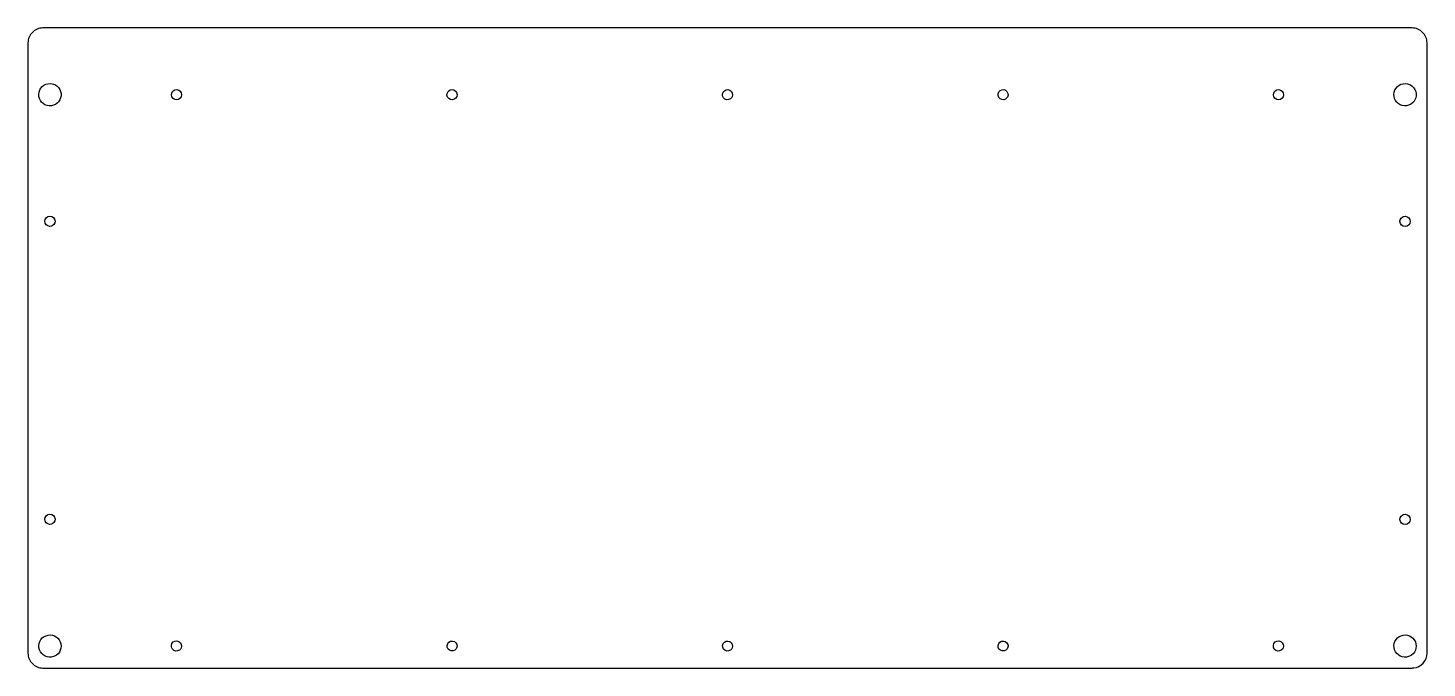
# Model space of a CAD drawing. Header units: millimetres. Extents: x -235 to 235, y -107 to 107.
import ezdxf

# ---------------------------------------------------------------- set-up
doc = ezdxf.new("R2010")
doc.units = ezdxf.units.MM
doc.layers.get('0').update_dxf_attribs({"color": 70})

msp = doc.modelspace()

# ---------------------------------------------------------------- linework, layer by layer
for points in [[(230.398, -107.348, 0.384311815), (234.875, -102.375), (234.875, 102.375, 0.414716963), (229.875, 107.375), (-229.875, 107.375, 0.414716963), (-234.875, 102.375), (-234.875, -102.375, 0.414716963), (-229.875, -107.375), (229.875, -107.375, 0.026441478)], [(-226.341, 88.5665, -38.210073189), (-226.72, 88.668)], [(-185.549, 86.6089, -27.522895228), (-185.777, 86.5119)], [(-93.6799, 86.2238, -27.388502388), (-93.8455, 86.039)], [(1.41779, 84.062, -27.34548577), (1.53926, 84.2784)], [(93.3856, 83.5489, -27.376405966), (93.5874, 83.6933)], [(184.451, 86.6089, -27.522895227), (184.223, 86.5119)], [(228.659, 88.5665, -38.210073193), (228.28, 88.668)], [(-226.951, 40.8911, -27.52289523), (-226.723, 40.9881)], [(226.951, 44.1089, -27.522895226), (226.723, 44.0119)], [(-226.951, -59.1089, -27.522895217), (-226.723, -59.0119)], [(226.951, -55.8911, -27.522895226), (226.723, -55.9881)], [(-226.341, -103.566, -38.074814981), (-225.975, -103.426)], [(-183.582, -100.938, -27.754384778), (-183.461, -100.722)], [(-91.0822, -100.938, -27.118740863), (-90.9607, -100.722)], [(1.41779, -100.938, -27.174632041), (1.53926, -100.722)], [(93.9178, -100.938, -27.118740858), (94.0393, -100.722)], [(186.418, -100.938, -27.75438478), (186.539, -100.722)], [(228.659, -103.566, -38.074814989), (229.025, -103.426)]]:
    msp.add_lwpolyline(points, format="xyb", close=True)

doc.saveas('drawing.dxf')
